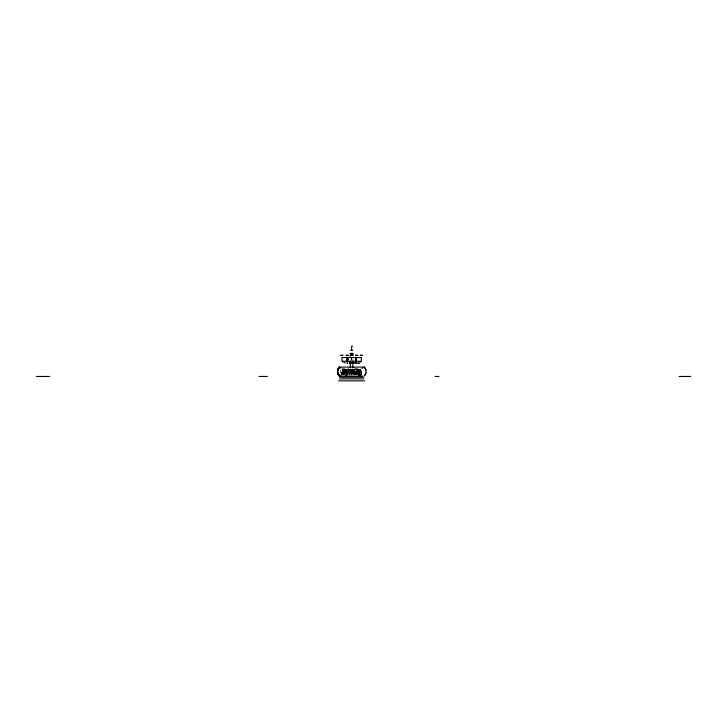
<?xml version="1.0" encoding="UTF-8"?>
<svg xmlns="http://www.w3.org/2000/svg" width="727" height="727" viewBox="0 0 727 727"><rect width="100%" height="100%" fill="white"/><g stroke="black" fill="none" stroke-linecap="round" stroke-linejoin="round"><path stroke-width="0.55" stroke-dasharray="3.63 2.73" d="M343.671 374.178L343.78 369.243L343.771 369.87A33.215 1.981 90 0 1 343.689 374.559M348.442 360.265L348.478 358.538M360.692 374.669L360.674 369.243L358.938 369.698L358.257 374.178M342.481 374.759L342.444 369.243L344.18 369.698L344.862 374.178M359.247 374.178L358.693 369.243L358.729 369.87A33.215 10.496 90 0 0 359.138 374.559A33.215 6.67 -90 0 0 359.429 369.861L359.456 369.243L343.653 369.243L343.653 376.141M348.16 360.265L348.233 358.538M343.871 374.178L343.653 369.243L343.68 369.87A33.215 6.67 90 0 0 343.944 374.559A33.215 10.496 -90 0 0 344.38 369.861L344.425 369.243L344.007 374.178M358.529 374.178L357.557 369.243L357.629 369.87A33.215 18.293 90 0 0 358.347 374.559A33.824 15.131 -90 0 0 358.984 369.861L359.047 369.243L358.938 369.698M359.456 376.141L359.047 369.243L359.074 376.141M344.18 369.698L344.071 369.243L344.125 369.87A33.824 15.131 -90 0 0 344.707 374.559A33.215 18.293 -90 0 0 345.479 369.861L345.561 369.243L344.58 374.178M357.348 374.178L356.021 369.243L356.121 369.87A33.824 25.3 -90 0 0 357.093 374.559A33.824 22.446 90 0 0 358.038 369.861L358.129 369.243L356.957 374.178M346.025 374.559A33.824 25.3 90 0 0 346.988 369.861L347.097 369.243L345.77 374.178M356.748 374.678L358.347 369.243L356.557 369.698L355.294 374.178M359.147 374.632L359.52 371.797A33.687 14.813 82.4 0 0 359.72 369.243L357.957 369.698M355.576 374.559A33.215 27.726 90 0 0 356.648 369.861L356.766 369.243L356.557 369.698M347.651 374.559A33.824 30.243 -90 0 0 348.806 369.861L348.924 369.243L347.342 374.178M341.145 374.678L342.762 369.243L343.762 369.698L342.353 369.243L341.536 374.678L341.935 372.406A33.142 3.78 -85.1 0 0 342.353 369.243L343.68 369.87L342.762 369.243A32.997 14.722 -87.5 0 1 342.044 372.415M349.66 374.559A33.215 32.542 -90 0 0 350.914 369.861L351.059 369.243L349.323 374.178M353.377 374.178L355.058 369.243L354.94 369.87L356.584 369.243A33.533 22.074 -87.6 0 1 355.794 371.824L354.694 374.659M351.686 374.559A33.215 33.16 -90 0 0 352.968 369.861L353.104 369.243L351.341 374.178M354.303 374.669L356.584 369.243L354.812 369.698M342.044 372.415L341.408 374.659L343.244 370.016L343.807 369.243L344.344 369.698M357.702 369.698L357.82 369.243L359.065 370.979L360.601 374.678M357.093 374.65L357.702 372.415A33.042 19.111 86 0 0 358.338 369.243L356.666 369.87M357.629 369.87L357.82 369.243A33.042 26.89 84.4 0 0 359.029 372.415L360.119 374.65M342.517 374.678L345.289 369.243L345.489 369.87M346.997 369.87L347.242 369.243L344.207 374.069L343.398 369.243L345.152 369.698L346.161 374.178M349.596 372.933L351.986 369.243L353.795 374.178M346.116 374.759L347.888 371.461L350.032 369.243L351.777 374.178M353.177 372.415L352.104 374.659M341.908 374.659L343.035 371.824A33.533 25.218 87.3 0 0 343.807 369.243L344.389 369.87M347.906 371.761L348.706 370.434M349.932 372.088L348.896 374.678L346.534 369.243L348.306 369.698L349.742 374.178M349.478 374.65L349.841 374.005M342.999 374.65L344.08 372.415A33.042 26.89 -84.4 0 0 345.289 369.243L345.416 369.698M349.787 374.114L350.678 372.406A33.142 32.806 53.6 0 0 351.986 369.243L350.805 369.698M348.142 372.869L350.032 369.243L348.696 369.698M344.616 374.632L346.152 371.797A33.687 29.989 -74.9 0 0 347.242 369.243L346.897 369.698M348.387 372.451L346.915 374.669M358.729 369.87L359.311 369.243L359.865 370.016L361.655 374.669L361.074 372.415M358.774 369.698L359.311 369.243A33.533 25.218 -87.3 0 0 360.083 371.824L361.21 374.659M359.42 374.559A33.215 1.981 90 0 1 359.347 369.861L360.356 369.243L361.973 374.678M350.932 369.87L351.986 369.243L352.177 369.87L351.132 369.243A33.142 32.806 -53.6 0 0 352.431 372.415L353.64 374.65M348.815 369.87L350.032 369.243L350.132 369.87L348.778 369.243A32.997 29.507 -85 0 0 349.941 372.415M359.438 369.87L360.765 369.243L361.583 374.678M352.986 369.87L354.34 369.243A32.997 29.507 85 0 1 353.177 372.415M359.447 374.178L359.356 369.698L360.356 369.243A32.997 14.722 87.5 0 0 361.074 372.415M358.047 369.87L359.72 369.243L358.956 374.069L355.876 369.243L356.139 369.907M358.993 369.87L360.674 369.243L360.637 374.759M359.411 369.698L360.765 369.243A33.142 3.78 85.1 0 0 361.183 372.415L361.51 374.65M352.849 369.698L354.34 369.243L351.577 374.678L348.778 369.243L350.269 369.698M341.617 368.262L348.969 368.262M354.685 368.262L363.191 368.262M347.824 374.178L346.561 369.698L344.771 369.243A33.042 19.111 -86 0 0 345.407 372.415L346.025 374.65M356.203 374.669L354.412 369.698L353.086 369.243L354.976 372.869M347.542 374.559A33.215 27.726 -90 0 1 346.47 369.861L344.771 369.243L346.361 374.678M345.934 374.559A33.824 22.446 90 0 1 345.08 369.861L343.398 369.243A33.687 14.813 -82.4 0 0 343.598 371.797L343.971 374.632M344.125 369.87L342.444 369.243L342.426 374.669M349.414 374.559A33.215 31.515 -90 0 1 348.197 369.861L346.534 369.243A33.533 22.074 87.6 0 0 347.315 371.824L348.424 374.659M352.313 369.698L351.132 369.243L354.222 374.678M355.467 374.559A33.824 30.243 90 0 1 354.313 369.861L353.086 369.243L355.23 371.461L356.993 374.759M354.403 370.434L355.203 371.761M356.212 369.698L355.876 369.243A33.687 29.989 74.9 0 0 356.966 371.797M355.821 374.141L354.731 372.451M358.502 374.632L356.966 371.797M348.306 369.698L348.06 369.243L348.178 369.87M351.014 374.659L349.941 372.415M354.412 369.698L354.185 369.243L354.303 369.87M346.561 369.698L346.352 369.243L346.452 369.87M353.186 372.088L353.513 372.933M345.152 369.698L344.989 369.243L345.071 369.87M359.356 369.698L359.347 369.87M354.067 369.243L354.067 374.169M352.922 359.402L352.922 361.246M352.922 368.843L352.922 374.278M351.804 358.538L351.804 360.265M351.505 357.666L351.505 360.265M351.495 369.243L351.614 376.141M351.241 358.538L351.241 360.256M350.314 368.843L350.314 374.278M349.051 369.243L349.051 376.141M344.071 374.169L344.071 369.243L344.044 376.141M353.458 374.559A33.215 32.542 -90 0 1 352.195 369.861M351.432 374.559A33.215 33.16 -90 0 1 350.15 369.861M354.921 369.861A33.215 31.515 -90 0 1 353.704 374.559M340.145 369.652A5.861 5.861 0 0 1 340.145 373.478"/><path stroke-width="1.09" d="M347.488 362.918L346.952 363.418L347.315 362.918M365.39 373.932L365.663 372.824M350.014 357.111L350.087 357.002M338.546 368.634L339.609 367.099L340.818 367.68M340.818 375.432L339.609 376.013L338.546 374.478M339.836 375.995L340.463 375.432L339.173 376.013C336.901 373.896 336.919 369.243 339.155 367.099L340.463 367.68L339.155 367.099C336.974 369.289 336.955 373.842 339.173 376.013M363.2 367.68L364.509 367.099C366.753 369.243 366.753 373.869 364.509 376.013M339.236 367.935L338.727 368.362L339.218 367.935A4.971 4.971 0 0 0 338.755 368.444M364.454 375.177L364.972 374.75M342.88 361.492L342.69 362.019L342.962 361.501M352.659 346.143L351.614 346.143L351.614 350.505M350.314 350.314L352.922 350.314M350.205 353.386L353.031 353.386M350.205 354.004L353.031 354.004M342.553 355.04L343.089 355.04M346.952 355.04L347.497 355.04M350.205 354.93L353.031 354.93M355.739 355.04L356.285 355.04M360.138 355.04L360.683 355.04M346.161 355.367L347.751 355.367M346.579 355.412L348.333 355.621L346.161 355.621M355.857 355.394L358.057 355.385L355.857 355.621M350.205 355.585L353.031 355.585M343.971 362.691L345.37 362.691M349.333 362.691L355.767 362.691M349.351 362.864L353.885 362.864M357.811 362.864L359.211 362.864M349.333 363.418L353.904 363.418M357.866 363.418L359.265 363.418M340.79 367.099L364.509 367.099M340.3 376.104L362.927 376.104M36.35 376.45L49.709 376.45M258.976 376.45L267.3 376.45M435.164 376.45L438.935 376.45M679.009 376.45L690.65 376.45M339.509 377.24L363.727 377.24M339.509 378.858L363.727 378.858M338.546 380.857L364.69 380.857M364.454 367.935L364.972 368.362M339.218 375.177L338.7 374.75L339.236 375.177A4.971 4.971 0 0 1 338.755 374.678M365.39 369.18L365.663 370.288M360.656 375.159L360.656 375.85M358.911 375.159L358.911 375.85M356.239 357.557L356.239 361.246M356.121 357.557L356.121 361.246M355.994 357.557L355.994 361.246M355.866 357.557L355.866 361.246M352.922 361.246L352.922 367.762M350.314 361.246L350.314 367.762M347.115 357.557L347.115 361.246M346.997 357.557L346.997 361.246M345.97 375.159L345.97 375.85M338.373 374.132A4.971 4.971 0 0 1 337.846 372.896M337.71 372.233A4.971 4.971 0 0 1 337.71 370.897M337.846 370.234A4.971 4.971 0 0 1 338.373 368.998M360.138 361.737L360.674 361.873L360.138 361.719M355.748 363.309L356.285 362.891L355.776 363.246M338.309 369.18L338.037 370.288L338.273 369.18M355.748 362.146L356.275 362.691L355.821 362.164M342.281 355.403L340.454 355.403L342.281 355.403M362.5 355.403L361.11 355.403L362.437 355.403M361.31 357.557L341.926 357.557L341.926 361.246L361.31 361.246L361.31 357.557M338.273 373.932L338 372.824L338.309 373.932"/></g></svg>
